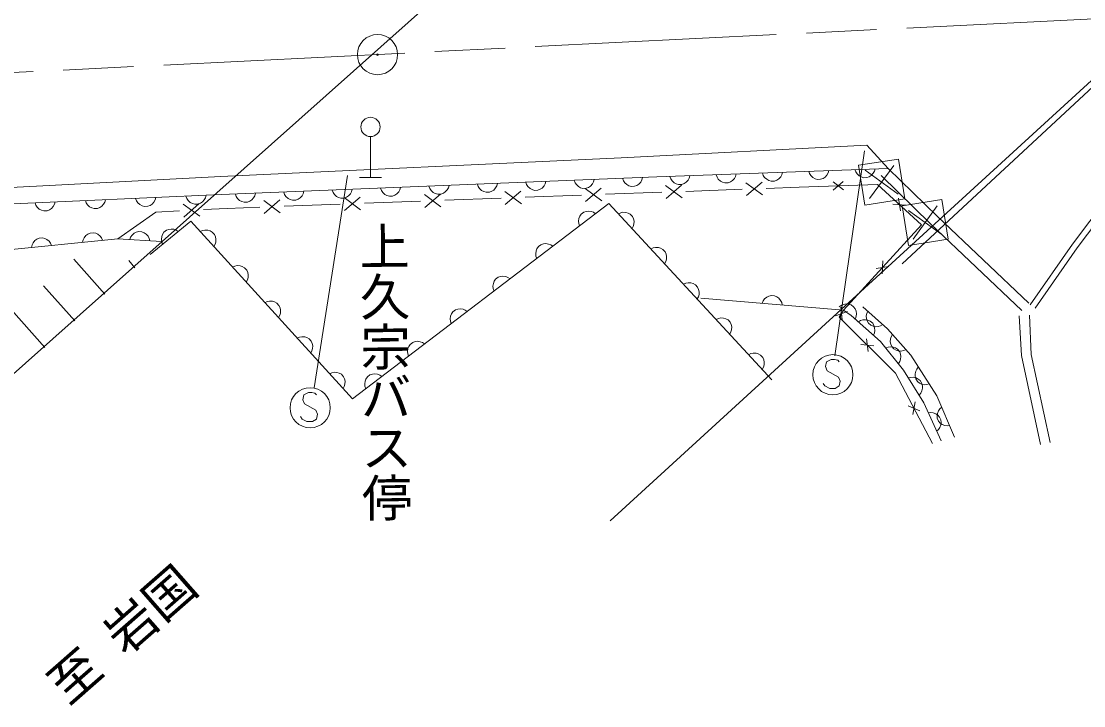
# Model space of a CAD drawing. Units: millimetres, scale not verified. Extents: x 40000 to 680000, y 20000 to 380000.
# Drawn here: x 349386 to 402226, y 250881 to 284929 of the extents above; entities that cross this region are included whole.
import ezdxf
from ezdxf.enums import TextEntityAlignment as Align

# ---------------------------------------------------------------- set-up
doc = ezdxf.new("R2010")
doc.units = ezdxf.units.MM
doc.header["$LTSCALE"] = 1000
doc.linetypes.add('CHAIN', pattern=[18.5, 12, -1.5, 3.5, -1.5])
for name, color, linetype, lineweight in [('M-BGD', 7, 'Continuous', 13), ('M-BGD-EXST', 7, 'Continuous', 13), ('M-BMK', 2, 'CHAIN', 13), ('M-BMK-ROW', 30, 'Continuous', 13), ('M-BMK-SRVR', 3, 'Continuous', 13)]:
    doc.layers.add(name, color=color, linetype=linetype, lineweight=lineweight)
doc.styles.add('@ＭＳ ゴシック', font='')
doc.styles.add('ＭＳ ゴシック', font='')
doc.styles.get('@ＭＳ ゴシック').set_extended_font_data('@MS Gothic')
doc.styles.get('ＭＳ ゴシック').set_extended_font_data('MS Gothic')

msp = doc.modelspace()

# ---------------------------------------------------------------- linework, layer by layer
at = {"layer": 'M-BGD'}
for p, q in [((393195, 272870), (440446, 316722)), ((438482, 314820), (378680, 260077)), ((333340, 253444), (401582, 314239)), ((391445, 278760), (379217, 278134)), ((392498, 277613), (391445, 278760)), ((379217, 278134), (359318, 277204)), ((392498, 277613), (380993, 277185)), ((387210, 277297), (387245, 277418)), ((388547, 277466), (388591, 277348)), ((389511, 277382), (389546, 277504)), ((390848, 277552), (390892, 277434)), ((390892, 277434), (390956, 277336)), ((391755, 277366), (391812, 277468)), ((391812, 277468), (391847, 277589)), ((394956, 275213), (392498, 277613)), ((359318, 277204), (339262, 276174)), ((380993, 277185), (359331, 276304)), ((374476, 276920), (374521, 276802)), ((375440, 276839), (375476, 276961)), ((376883, 277018), (376928, 276900)), ((376928, 276900), (376992, 276802)), ((377792, 276835), (377847, 276937)), ((377847, 276937), (377883, 277059)), ((379290, 277116), (379335, 276998)), ((379335, 276998), (379399, 276900)), ((379399, 276900), (379503, 276804)), ((380103, 276829), (380199, 276933)), ((380199, 276933), (380254, 277035)), ((380254, 277035), (380290, 277157)), ((381644, 277210), (381689, 277091)), ((381689, 277091), (381752, 276993)), ((381752, 276993), (381856, 276897)), ((381856, 276897), (381958, 276841)), ((382358, 276856), (382456, 276920)), ((382456, 276920), (382552, 277023)), ((382552, 277023), (382608, 277125)), ((382608, 277125), (382644, 277247)), ((383945, 277295), (383990, 277177)), ((383990, 277177), (384053, 277079)), ((384053, 277079), (384157, 276983)), ((384157, 276983), (384259, 276927)), ((384259, 276927), (384381, 276891)), ((384381, 276891), (384540, 276897)), ((384540, 276897), (384659, 276942)), ((384659, 276942), (384757, 277005)), ((384757, 277005), (384853, 277109)), ((384853, 277109), (384909, 277211)), ((384909, 277211), (384944, 277332)), ((386249, 276290), (385425, 276900)), ((385449, 276261), (386225, 276930)), ((386246, 277381), (386291, 277262)), ((386291, 277262), (386354, 277165)), ((386354, 277165), (386458, 277068)), ((386458, 277068), (386560, 277012)), ((386560, 277012), (386681, 276977)), ((386681, 276977), (386841, 276983)), ((386841, 276983), (386960, 277027)), ((386960, 277027), (387057, 277091)), ((387057, 277091), (387154, 277194)), ((387154, 277194), (387210, 277297)), ((388591, 277348), (388655, 277250)), ((388655, 277250), (388759, 277154)), ((388759, 277154), (388861, 277098)), ((388861, 277098), (388982, 277062)), ((388982, 277062), (389142, 277068)), ((389142, 277068), (389261, 277113)), ((389261, 277113), (389358, 277176)), ((389358, 277176), (389455, 277280)), ((389455, 277280), (389511, 277382)), ((390272, 276550), (389759, 276934)), ((389772, 276534), (390259, 276950)), ((390956, 277336), (391060, 277240)), ((391060, 277240), (391162, 277183)), ((391162, 277183), (391283, 277148)), ((391283, 277148), (391443, 277154)), ((391443, 277154), (391562, 277198)), ((391562, 277198), (391659, 277262)), ((391659, 277262), (391755, 277366)), ((394606, 274855), (392149, 277256)), ((360999, 276252), (361034, 276373)), ((362441, 276431), (362486, 276312)), ((363406, 276350), (363441, 276471)), ((364848, 276529), (364893, 276410)), ((364893, 276410), (364957, 276313)), ((365757, 276345), (365812, 276448)), ((365812, 276448), (365848, 276569)), ((367255, 276626), (367300, 276508)), ((367300, 276508), (367364, 276411)), ((367364, 276411), (367468, 276315)), ((368068, 276339), (368164, 276443)), ((368164, 276443), (368219, 276546)), ((368219, 276546), (368255, 276667)), ((369662, 276724), (369707, 276606)), ((369707, 276606), (369771, 276509)), ((369771, 276509), (369875, 276413)), ((369875, 276413), (369978, 276357)), ((369978, 276357), (370099, 276322)), ((370259, 276328), (370377, 276373)), ((370377, 276373), (370475, 276437)), ((370475, 276437), (370571, 276541)), ((370571, 276541), (370626, 276644)), ((370626, 276644), (370662, 276765)), ((372069, 276822), (372114, 276704)), ((372114, 276704), (372178, 276607)), ((372178, 276607), (372282, 276511)), ((372282, 276511), (372385, 276455)), ((372385, 276455), (372506, 276420)), ((372506, 276420), (372666, 276426)), ((372666, 276426), (372784, 276471)), ((372784, 276471), (372882, 276535)), ((372882, 276535), (372978, 276639)), ((372978, 276639), (373033, 276741)), ((373033, 276741), (373069, 276863)), ((374257, 275845), (373434, 276454)), ((373457, 275815), (374233, 276484)), ((374521, 276802), (374585, 276704)), ((374585, 276704), (374689, 276609)), ((374689, 276609), (374792, 276553)), ((374792, 276553), (374913, 276518)), ((374913, 276518), (375073, 276524)), ((375073, 276524), (375191, 276569)), ((375191, 276569), (375289, 276633)), ((375289, 276633), (375385, 276737)), ((375385, 276737), (375440, 276839)), ((376992, 276802), (377096, 276707)), ((377096, 276707), (377199, 276651)), ((377199, 276651), (377320, 276616)), ((377320, 276616), (377480, 276622)), ((378254, 275993), (377431, 276603)), ((377455, 275963), (378230, 276633)), ((377480, 276622), (377598, 276667)), ((377598, 276667), (377696, 276731)), ((377696, 276731), (377792, 276835)), ((381240, 276424), (378442, 276320)), ((379503, 276804), (379606, 276749)), ((379606, 276749), (379727, 276714)), ((379727, 276714), (379887, 276720)), ((379887, 276720), (380005, 276765)), ((380005, 276765), (380103, 276829)), ((382251, 276142), (381428, 276752)), ((381452, 276112), (382228, 276781)), ((381958, 276841), (382080, 276806)), ((382080, 276806), (382239, 276811)), ((382239, 276811), (382358, 276856)), ((385237, 276573), (382439, 276469)), ((388069, 276678), (386437, 276617)), ((391962, 276806), (388069, 276678)), ((394151, 274810), (391962, 276806)), ((359331, 276304), (339306, 275432)), ((350070, 275901), (350115, 275783)), ((351034, 275823), (351069, 275944)), ((352573, 276010), (352618, 275892)), ((352618, 275892), (352683, 275794)), ((353386, 275725), (353482, 275829)), ((353482, 275829), (353538, 275932)), ((353538, 275932), (353572, 276053)), ((355076, 276119), (355122, 276001)), ((355122, 276001), (355186, 275903)), ((355186, 275903), (355290, 275808)), ((355792, 275770), (355890, 275834)), ((355890, 275834), (355985, 275938)), ((355985, 275938), (356041, 276041)), ((356041, 276041), (356075, 276162)), ((358263, 275232), (357432, 275831)), ((357464, 275191), (358231, 275871)), ((357579, 276228), (357625, 276110)), ((357625, 276110), (357689, 276012)), ((357689, 276012), (357793, 275917)), ((357793, 275917), (357896, 275861)), ((357896, 275861), (358017, 275827)), ((358017, 275827), (358177, 275833)), ((358177, 275833), (358295, 275879)), ((358295, 275879), (358393, 275943)), ((358393, 275943), (358488, 276047)), ((358488, 276047), (358544, 276150)), ((358544, 276150), (358578, 276271)), ((360034, 276333), (360079, 276214)), ((360079, 276214), (360143, 276117)), ((360143, 276117), (360247, 276021)), ((360247, 276021), (360350, 275965)), ((360350, 275965), (360471, 275930)), ((360471, 275930), (360631, 275937)), ((360631, 275937), (360749, 275981)), ((360749, 275981), (360847, 276046)), ((360847, 276046), (360943, 276149)), ((360943, 276149), (360999, 276252)), ((362265, 275399), (361442, 276009)), ((361466, 275369), (362241, 276039)), ((365251, 275830), (362453, 275726)), ((362486, 276312), (362550, 276215)), ((362550, 276215), (362654, 276119)), ((362654, 276119), (362757, 276063)), ((362757, 276063), (362878, 276028)), ((362878, 276028), (363038, 276035)), ((363038, 276035), (363156, 276079)), ((363156, 276079), (363254, 276143)), ((363254, 276143), (363350, 276247)), ((363350, 276247), (363406, 276350)), ((364957, 276313), (365061, 276217)), ((365061, 276217), (365164, 276161)), ((365164, 276161), (365285, 276126)), ((365285, 276126), (365445, 276132)), ((366262, 275548), (365439, 276157)), ((365445, 276132), (365563, 276177)), ((365463, 275518), (366239, 276187)), ((365563, 276177), (365661, 276241)), ((365661, 276241), (365757, 276345)), ((378613, 275860), (365855, 266143)), ((369249, 275979), (366450, 275875)), ((367468, 276315), (367571, 276259)), ((367571, 276259), (367692, 276224)), ((367692, 276224), (367852, 276230)), ((367852, 276230), (367970, 276275)), ((367970, 276275), (368068, 276339)), ((370260, 275696), (369436, 276306)), ((369460, 275666), (370236, 276336)), ((370099, 276322), (370259, 276328)), ((373246, 276127), (370448, 276023)), ((377243, 276276), (374445, 276172)), ((386708, 267101), (378613, 275860)), ((392737, 275829), (393376, 275787)), ((393106, 275492), (393006, 276124)), ((403499, 276292), (401663, 273835)), ((403722, 276091), (401906, 273659)), ((350115, 275783), (350180, 275685)), ((350180, 275685), (350284, 275590)), ((350284, 275590), (350386, 275534)), ((350386, 275534), (350508, 275500)), ((350508, 275500), (350668, 275506)), ((350668, 275506), (350786, 275552)), ((350786, 275552), (350883, 275616)), ((350883, 275616), (350979, 275720)), ((350979, 275720), (351034, 275823)), ((352683, 275794), (352787, 275699)), ((352787, 275699), (352890, 275643)), ((352890, 275643), (353011, 275609)), ((353011, 275609), (353171, 275615)), ((353171, 275615), (353289, 275661)), ((353289, 275661), (353386, 275725)), ((356073, 275441), (354196, 274111)), ((355290, 275808), (355393, 275752)), ((355393, 275752), (355514, 275718)), ((355514, 275718), (355674, 275724)), ((355674, 275724), (355792, 275770)), ((357248, 275501), (356073, 275441)), ((359622, 275621), (358447, 275562)), ((361254, 275682), (359622, 275621)), ((377231, 275336), (377160, 275232)), ((377359, 275433), (377231, 275336)), ((377478, 275474), (377359, 275433)), ((377594, 275487), (377478, 275474)), ((377734, 275468), (377594, 275487)), ((377843, 275425), (377734, 275468)), ((377947, 275354), (377843, 275425)), ((379198, 275404), (379083, 275352)), ((379312, 275428), (379198, 275404)), ((379454, 275422), (379312, 275428)), ((379566, 275389), (379454, 275422)), ((379676, 275328), (379566, 275389)), ((379785, 275211), (379676, 275328)), ((357824, 274979), (355791, 273335)), ((365855, 266143), (357824, 274979)), ((377117, 275123), (377098, 274983)), ((377098, 274983), (377111, 274867)), ((377111, 274867), (377152, 274748)), ((377160, 275232), (377117, 275123)), ((379837, 275096), (379785, 275211)), ((379823, 274728), (379855, 274840)), ((379861, 274981), (379837, 275096)), ((379855, 274840), (379861, 274981)), ((390286, 270565), (394151, 274810)), ((399148, 270543), (394606, 274855)), ((399492, 270905), (394956, 275213)), ((352600, 274273), (352510, 274164)), ((352693, 274343), (352600, 274273)), ((352809, 274395), (352693, 274343)), ((352968, 274411), (352809, 274395)), ((353091, 274383), (352968, 274411)), ((353197, 274333), (353091, 274383)), ((353306, 274243), (353197, 274333)), ((353376, 274150), (353306, 274243)), ((354894, 274286), (354827, 274190)), ((355000, 274380), (354894, 274286)), ((355104, 274433), (355000, 274380)), ((355226, 274465), (355104, 274433)), ((355386, 274455), (355226, 274465)), ((355503, 274407), (355386, 274455)), ((355599, 274341), (355503, 274407)), ((355692, 274234), (355599, 274341)), ((356413, 274327), (356373, 274217)), ((356481, 274433), (356413, 274327)), ((356605, 274534), (356481, 274433)), ((356724, 274578), (356605, 274534)), ((356839, 274595), (356724, 274578)), ((356980, 274580), (356839, 274595)), ((357089, 274540), (356980, 274580)), ((357196, 274471), (357089, 274540)), ((358406, 274517), (358291, 274466)), ((358521, 274540), (358406, 274517)), ((358662, 274533), (358521, 274540)), ((358774, 274499), (358662, 274533)), ((358884, 274437), (358774, 274499)), ((358992, 274319), (358884, 274437)), ((359043, 274203), (358992, 274319)), ((379762, 274617), (379823, 274728)), ((354196, 274111), (339005, 272590)), ((349929, 273805), (349901, 273681)), ((349978, 273910), (349929, 273805)), ((350068, 274020), (349978, 273910)), ((350161, 274089), (350068, 274020)), ((350277, 274141), (350161, 274089)), ((350436, 274157), (350277, 274141)), ((350560, 274129), (350436, 274157)), ((350665, 274079), (350560, 274129)), ((350774, 273990), (350665, 274079)), ((350844, 273896), (350774, 273990)), ((350896, 273781), (350844, 273896)), ((352461, 274058), (352433, 273935)), ((352510, 274164), (352461, 274058)), ((353428, 274034), (353376, 274150)), ((356361, 273970), (354196, 274111)), ((354827, 274190), (354780, 274073)), ((355745, 274131), (355692, 274234)), ((355778, 274008), (355745, 274131)), ((356373, 274217), (356358, 274077)), ((356358, 274077), (356374, 273961)), ((356374, 273961), (356418, 273843)), ((358963, 273726), (359025, 273836)), ((359025, 273836), (359059, 273948)), ((359065, 274089), (359043, 274203)), ((359059, 273948), (359065, 274089)), ((375105, 273717), (375034, 273612)), ((375232, 273814), (375105, 273717)), ((375352, 273855), (375232, 273814)), ((375468, 273868), (375352, 273855)), ((375608, 273849), (375468, 273868)), ((375716, 273805), (375608, 273849)), ((375821, 273734), (375716, 273805)), ((401663, 273835), (399556, 270823)), ((374991, 273504), (374972, 273364)), ((374972, 273364), (374985, 273248)), ((374985, 273248), (375026, 273128)), ((375034, 273612), (374991, 273504)), ((380817, 273652), (380702, 273600)), ((380931, 273676), (380817, 273652)), ((381073, 273670), (380931, 273676)), ((381185, 273637), (381073, 273670)), ((381296, 273576), (381185, 273637)), ((381404, 273459), (381296, 273576)), ((381456, 273344), (381404, 273459)), ((381480, 273230), (381456, 273344)), ((381474, 273088), (381480, 273230)), ((401906, 273659), (399802, 270651)), ((350552, 268694), (346936, 272775)), ((353545, 271346), (351996, 273095)), ((355042, 272672), (354732, 273022)), ((360013, 272750), (359897, 272698)), ((360127, 272772), (360013, 272750)), ((360268, 272766), (360127, 272772)), ((360380, 272732), (360268, 272766)), ((360490, 272670), (360380, 272732)), ((360598, 272552), (360490, 272670)), ((381381, 272865), (381442, 272976)), ((381442, 272976), (381474, 273088)), ((391902, 272637), (392535, 272738)), ((392239, 273007), (392198, 272368)), ((360649, 272436), (360598, 272552)), ((360631, 272069), (360665, 272180)), ((360672, 272322), (360649, 272436)), ((360665, 272180), (360672, 272322)), ((373106, 272194), (372979, 272097)), ((373226, 272235), (373106, 272194)), ((373342, 272248), (373226, 272235)), ((373482, 272229), (373342, 272248)), ((373590, 272186), (373482, 272229)), ((373695, 272115), (373590, 272186)), ((352049, 270020), (350499, 271769)), ((360569, 271958), (360631, 272069)), ((372864, 271884), (372845, 271744)), ((372845, 271744), (372858, 271628)), ((372858, 271628), (372899, 271509)), ((372908, 271993), (372864, 271884)), ((372979, 272097), (372908, 271993)), ((382436, 271900), (382321, 271848)), ((382551, 271924), (382436, 271900)), ((382692, 271918), (382551, 271924)), ((382804, 271886), (382692, 271918)), ((382915, 271825), (382804, 271886)), ((383023, 271707), (382915, 271825)), ((383075, 271592), (383023, 271707)), ((383000, 271114), (383061, 271224)), ((383061, 271224), (383094, 271336)), ((383099, 271478), (383075, 271592)), ((383094, 271336), (383099, 271478)), ((390286, 270565), (383183, 271158)), ((386354, 271114), (386286, 271019)), ((386462, 271205), (386354, 271114)), ((386567, 271257), (386462, 271205)), ((386690, 271287), (386567, 271257)), ((386849, 271273), (386690, 271287)), ((386965, 271223), (386849, 271273)), ((387060, 271155), (386965, 271223)), ((387151, 271047), (387060, 271155)), ((361619, 270982), (361503, 270931)), ((361733, 271005), (361619, 270982)), ((361874, 270998), (361733, 271005)), ((361986, 270965), (361874, 270998)), ((362096, 270903), (361986, 270965)), ((362204, 270785), (362096, 270903)), ((362255, 270669), (362204, 270785)), ((362278, 270554), (362255, 270669)), ((362271, 270413), (362278, 270554)), ((370980, 270575), (370853, 270478)), ((371100, 270616), (370980, 270575)), ((371215, 270628), (371100, 270616)), ((371356, 270610), (371215, 270628)), ((371464, 270566), (371356, 270610)), ((371568, 270495), (371464, 270566)), ((386286, 271019), (386236, 270903)), ((387203, 270943), (387151, 271047)), ((387233, 270820), (387203, 270943)), ((390170, 270797), (390067, 270723)), ((390067, 270213), (390286, 270565)), ((390139, 270707), (390214, 270071)), ((390277, 270843), (390170, 270797)), ((390417, 270865), (390277, 270843)), ((390659, 270296), (390286, 270565)), ((390533, 270855), (390417, 270865)), ((390654, 270818), (390533, 270855)), ((390783, 270724), (390654, 270818)), ((390857, 270621), (390783, 270724)), ((390903, 270514), (390857, 270621)), ((391246, 270720), (392469, 269626)), ((362176, 270191), (362238, 270302)), ((362238, 270302), (362271, 270413)), ((370738, 270265), (370719, 270125)), ((370719, 270125), (370732, 270009)), ((370781, 270373), (370738, 270265)), ((370853, 270478), (370781, 270373)), ((384056, 270148), (383940, 270096)), ((384170, 270172), (384056, 270148)), ((384311, 270166), (384170, 270172)), ((384423, 270134), (384311, 270166)), ((384534, 270073), (384423, 270134)), ((384642, 269955), (384534, 270073)), ((389874, 270283), (390478, 270495)), ((392860, 267421), (390067, 270213)), ((392122, 268998), (390659, 270296)), ((390878, 270138), (390916, 270258)), ((390926, 270374), (390903, 270514)), ((390916, 270258), (390926, 270374)), ((391126, 270042), (391016, 269979)), ((391237, 270077), (391126, 270042)), ((391378, 270085), (391237, 270077)), ((391493, 270064), (391378, 270085)), ((391434, 270391), (391412, 270276)), ((391412, 270276), (391420, 270135)), ((391420, 270135), (391455, 270023)), ((391485, 270507), (391434, 270391)), ((391455, 270023), (391518, 269914)), ((391609, 270014), (391493, 270064)), ((391729, 269908), (391609, 270014)), ((399122, 268296), (399022, 270284)), ((399619, 268361), (399521, 270309)), ((370732, 270009), (370773, 269889)), ((384694, 269840), (384642, 269955)), ((384680, 269473), (384713, 269584)), ((384718, 269726), (384694, 269840)), ((384713, 269584), (384718, 269726)), ((391518, 269914), (391637, 269807)), ((391637, 269807), (391753, 269757)), ((391792, 269798), (391729, 269908)), ((391753, 269757), (391867, 269735)), ((391827, 269687), (391792, 269798)), ((391814, 269431), (391836, 269546)), ((391836, 269546), (391827, 269687)), ((391867, 269735), (392009, 269743)), ((392009, 269743), (392120, 269777)), ((392120, 269777), (392230, 269840)), ((392469, 269626), (393619, 268312)), ((363225, 269215), (363109, 269164)), ((363339, 269238), (363225, 269215)), ((363481, 269231), (363339, 269238)), ((363592, 269198), (363481, 269231)), ((363703, 269136), (363592, 269198)), ((363810, 269017), (363703, 269136)), ((363861, 268902), (363810, 269017)), ((368854, 268955), (368726, 268858)), ((368973, 268996), (368854, 268955)), ((369089, 269009), (368973, 268996)), ((369229, 268990), (369089, 269009)), ((369338, 268947), (369229, 268990)), ((384619, 269362), (384680, 269473)), ((391499, 268499), (391428, 269135)), ((391764, 269315), (391814, 269431)), ((393268, 267581), (392122, 268998)), ((392615, 269125), (392606, 268984)), ((392606, 268984), (392626, 268869)), ((392651, 269236), (392615, 269125)), ((392715, 269345), (392651, 269236)), ((363782, 268424), (363844, 268534)), ((363844, 268534), (363877, 268646)), ((363884, 268787), (363861, 268902)), ((363877, 268646), (363884, 268787)), ((368612, 268645), (368593, 268505)), ((368593, 268505), (368606, 268389)), ((368655, 268754), (368612, 268645)), ((368726, 268858), (368655, 268754)), ((369442, 268876), (369338, 268947)), ((391145, 268852), (391782, 268782)), ((392499, 268723), (392381, 268678)), ((392614, 268739), (392499, 268723)), ((392755, 268724), (392614, 268739)), ((392626, 268869), (392675, 268753)), ((392675, 268753), (392781, 268632)), ((392865, 268684), (392755, 268724)), ((392781, 268632), (392890, 268568)), ((392971, 268616), (392865, 268684)), ((392890, 268568), (393001, 268533)), ((393072, 268492), (392971, 268616)), ((393001, 268533), (393142, 268523)), ((393116, 268373), (393072, 268492)), ((393142, 268523), (393257, 268544)), ((393257, 268544), (393373, 268593)), ((368606, 268389), (368647, 268270)), ((385675, 268396), (385559, 268344)), ((385789, 268420), (385675, 268396)), ((385930, 268415), (385789, 268420)), ((386042, 268382), (385930, 268415)), ((386153, 268321), (386042, 268382)), ((386262, 268203), (386153, 268321)), ((386314, 268088), (386262, 268203)), ((386337, 267974), (386314, 268088)), ((386332, 267833), (386337, 267974)), ((393010, 267901), (393078, 268008)), ((393078, 268008), (393118, 268117)), ((393133, 268258), (393116, 268373)), ((393118, 268117), (393133, 268258)), ((393619, 268312), (394919, 266300)), ((400073, 263872), (399122, 268296)), ((400562, 263977), (399619, 268361)), ((364831, 267448), (364716, 267397)), ((364946, 267471), (364831, 267448)), ((365087, 267464), (364946, 267471)), ((365199, 267431), (365087, 267464)), ((365309, 267369), (365199, 267431)), ((366847, 267377), (366727, 267336)), ((366963, 267389), (366847, 267377)), ((367103, 267370), (366963, 267389)), ((367211, 267327), (367103, 267370)), ((386238, 267610), (386299, 267721)), ((386299, 267721), (386332, 267833)), ((394710, 263933), (392860, 267421)), ((394279, 265945), (393268, 267581)), ((393867, 267523), (393837, 267385)), ((393837, 267385), (393841, 267268)), ((393919, 267628), (393867, 267523)), ((393998, 267726), (393919, 267628)), ((365416, 267250), (365309, 267369)), ((365468, 267135), (365416, 267250)), ((365450, 266767), (365484, 266879)), ((365490, 267020), (365468, 267135)), ((365484, 266879), (365490, 267020)), ((366486, 267026), (366467, 266886)), ((366467, 266886), (366479, 266770)), ((366529, 267134), (366486, 267026)), ((366600, 267239), (366529, 267134)), ((366727, 267336), (366600, 267239)), ((367316, 267256), (367211, 267327)), ((393634, 267217), (393511, 267188)), ((393751, 267219), (393634, 267217)), ((393888, 267186), (393751, 267219)), ((393841, 267268), (393873, 267146)), ((393873, 267146), (393960, 267011)), ((393992, 267133), (393888, 267186)), ((393960, 267011), (394058, 266932)), ((394089, 267052), (393992, 267133)), ((394058, 266932), (394163, 266881)), ((394173, 266916), (394089, 267052)), ((394163, 266881), (394301, 266851)), ((394202, 266792), (394173, 266916)), ((394301, 266851), (394418, 266855)), ((394418, 266855), (394540, 266886)), ((365388, 266657), (365450, 266767)), ((366479, 266770), (366520, 266650)), ((394036, 266338), (394117, 266435)), ((394117, 266435), (394171, 266538)), ((394171, 266538), (394204, 266676)), ((394204, 266676), (394202, 266792)), ((393491, 265804), (394079, 265550)), ((393726, 265363), (393845, 265992)), ((395131, 264051), (394279, 265945)), ((394919, 266300), (395795, 264246)), ((394626, 265467), (394500, 265454)), ((394741, 265453), (394626, 265467)), ((394874, 265403), (394741, 265453)), ((394969, 265336), (394874, 265403)), ((394945, 265424), (394929, 265308)), ((394929, 265308), (394939, 265182)), ((394997, 265555), (394945, 265424)), ((395055, 265243), (394969, 265336)), ((395066, 265649), (394997, 265555)), ((395161, 265733), (395066, 265649)), ((394939, 265182), (395002, 265035)), ((395002, 265035), (395086, 264940)), ((395121, 265097), (395055, 265243)), ((395070, 264723), (395120, 264856)), ((395086, 264940), (395180, 264872)), ((395120, 264856), (395133, 264972)), ((395133, 264972), (395121, 265097)), ((395180, 264872), (395311, 264819)), ((395311, 264819), (395427, 264803)), ((395427, 264803), (395553, 264813)), ((394910, 264542), (395003, 264628)), ((395003, 264628), (395070, 264723))]:
    msp.add_line(p, q, dxfattribs=at)
at = {"layer": 'M-BGD-EXST'}
for p, q in [((366755, 279190), (366755, 277150)), ((391314, 278483), (389839, 268294)), ((363960, 266689), (365603, 277255)), ((366215, 277150), (367295, 277150)), ((389430, 267988), (389390, 267748)), ((389670, 268108), (389430, 267988)), ((389830, 268108), (389670, 268108)), ((389990, 268068), (389830, 268108)), ((390070, 267988), (389990, 268068)), ((389390, 267748), (389470, 267548)), ((389470, 267548), (390030, 267228)), ((389350, 266788), (389270, 266908)), ((390030, 267228), (390110, 267028)), ((390110, 267028), (390070, 266788)), ((363434, 266343), (363394, 266103)), ((363674, 266463), (363434, 266343)), ((363834, 266463), (363674, 266463)), ((363994, 266423), (363834, 266463)), ((364074, 266343), (363994, 266423)), ((389590, 266668), (389350, 266788)), ((389870, 266668), (389590, 266668)), ((390070, 266788), (389870, 266668)), ((363394, 266103), (363474, 265903)), ((363474, 265903), (364034, 265583)), ((363354, 265143), (363274, 265263)), ((364034, 265583), (364114, 265383)), ((364114, 265383), (364074, 265143)), ((363594, 265023), (363354, 265143)), ((363874, 265023), (363594, 265023)), ((364074, 265143), (363874, 265023))]:
    msp.add_line(p, q, dxfattribs=at)
for centre, radius in [((366755, 279670), 480), ((389750, 267348), 1000), ((363754, 265703), 1000)]:
    msp.add_circle(centre, radius, dxfattribs=at)
at = {"layer": 'M-BMK'}
msp.add_line((479319, 288851), (283098, 279108), dxfattribs=at)
at = {"layer": 'M-BMK-ROW'}
for p, q in [((391031, 277763), (393007, 278076)), ((393007, 278076), (393320, 276100)), ((391344, 275787), (391031, 277763)), ((392999, 276333), (391352, 277530)), ((392774, 277755), (391577, 276108)), ((393320, 276100), (391344, 275787)), ((393197, 275749), (395172, 276062)), ((395172, 276062), (395485, 274086)), ((393510, 273773), (393197, 275749)), ((395165, 274319), (393517, 275516)), ((394939, 275741), (393742, 274094)), ((395485, 274086), (393510, 273773))]:
    msp.add_line(p, q, dxfattribs=at)
at = {"layer": 'M-BMK-SRVR'}
for radius in [1000, 40]:
    msp.add_circle((367104, 283271), radius, dxfattribs=at)

# ---------------------------------------------------------------- texts
at = {"layer": 'M-BGD-EXST'}
for s, rotation, style, p in [('上久宗バス停', 270.541, '@ＭＳ ゴシック', (365947, 274981)), ('至 岩国', 41.269, 'ＭＳ ゴシック', (352074, 250452))]:
    msp.add_text(s, height=1833, rotation=rotation, dxfattribs=dict(at, style=style)).set_placement(p, align=Align.BOTTOM_LEFT)

doc.saveas('drawing.dxf')
